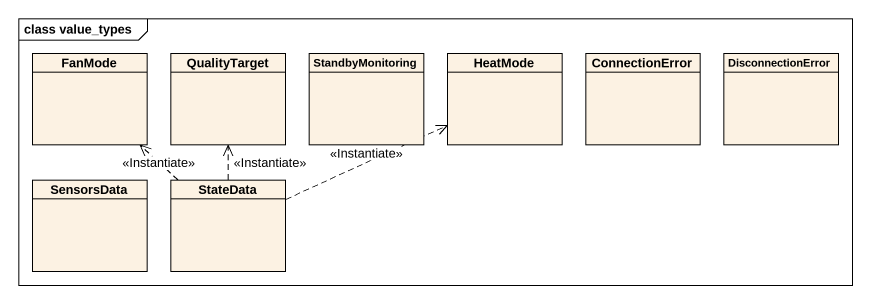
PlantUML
@startuml
mainframe class value_types
hide circle
hide empty members
class FanMode
class QualityTarget
class StandbyMonitoring
class HeatMode
class ConnectionError
class DisconnectionError
class SensorsData
class StateData
StateData .up.> FanMode : <<Instantiate>>
StateData .up.> QualityTarget : <<Instantiate>>
StateData .right.> HeatMode : <<Instantiate>>
@enduml
